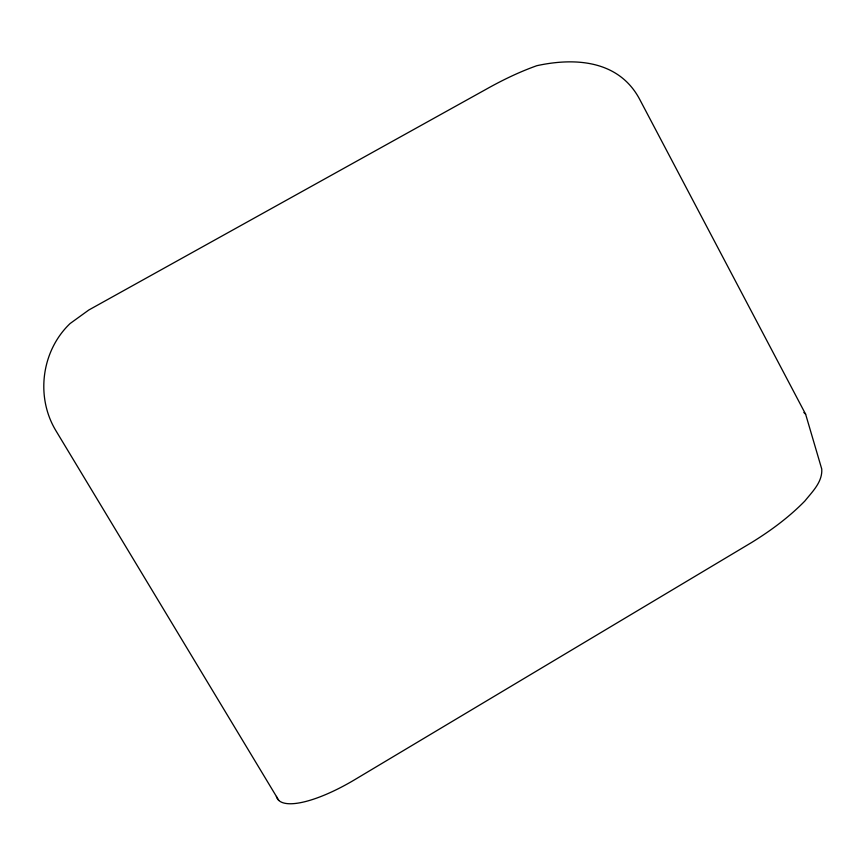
<?xml version="1.0" encoding="UTF-8"?>
<svg xmlns="http://www.w3.org/2000/svg" width="865" height="865" viewBox="0 0 865 865"><rect width="100%" height="100%" fill="white"/><g stroke="black" fill="none" stroke-linecap="round" stroke-linejoin="round"><path stroke-width="1.3" d="M803.855 412.475L805.629 414.216L821.75 469.046C822.604 482 812.311 491.698 804.85 501.03C789.021 517.205 770.758 530.71 751.534 542.56L355.018 779.516A85.959 26.209 -33 0 1 276.4 796.416M278.789 800.395L55.717 430.381C35.465 396.559 41.531 350.779 70.087 323.542L88.857 309.973L485.535 89.603C501.992 80.315 519.032 72.033 536.841 65.697C575.485 57.263 619.07 60.345 639.722 99.41L805.629 414.216"/></g></svg>
